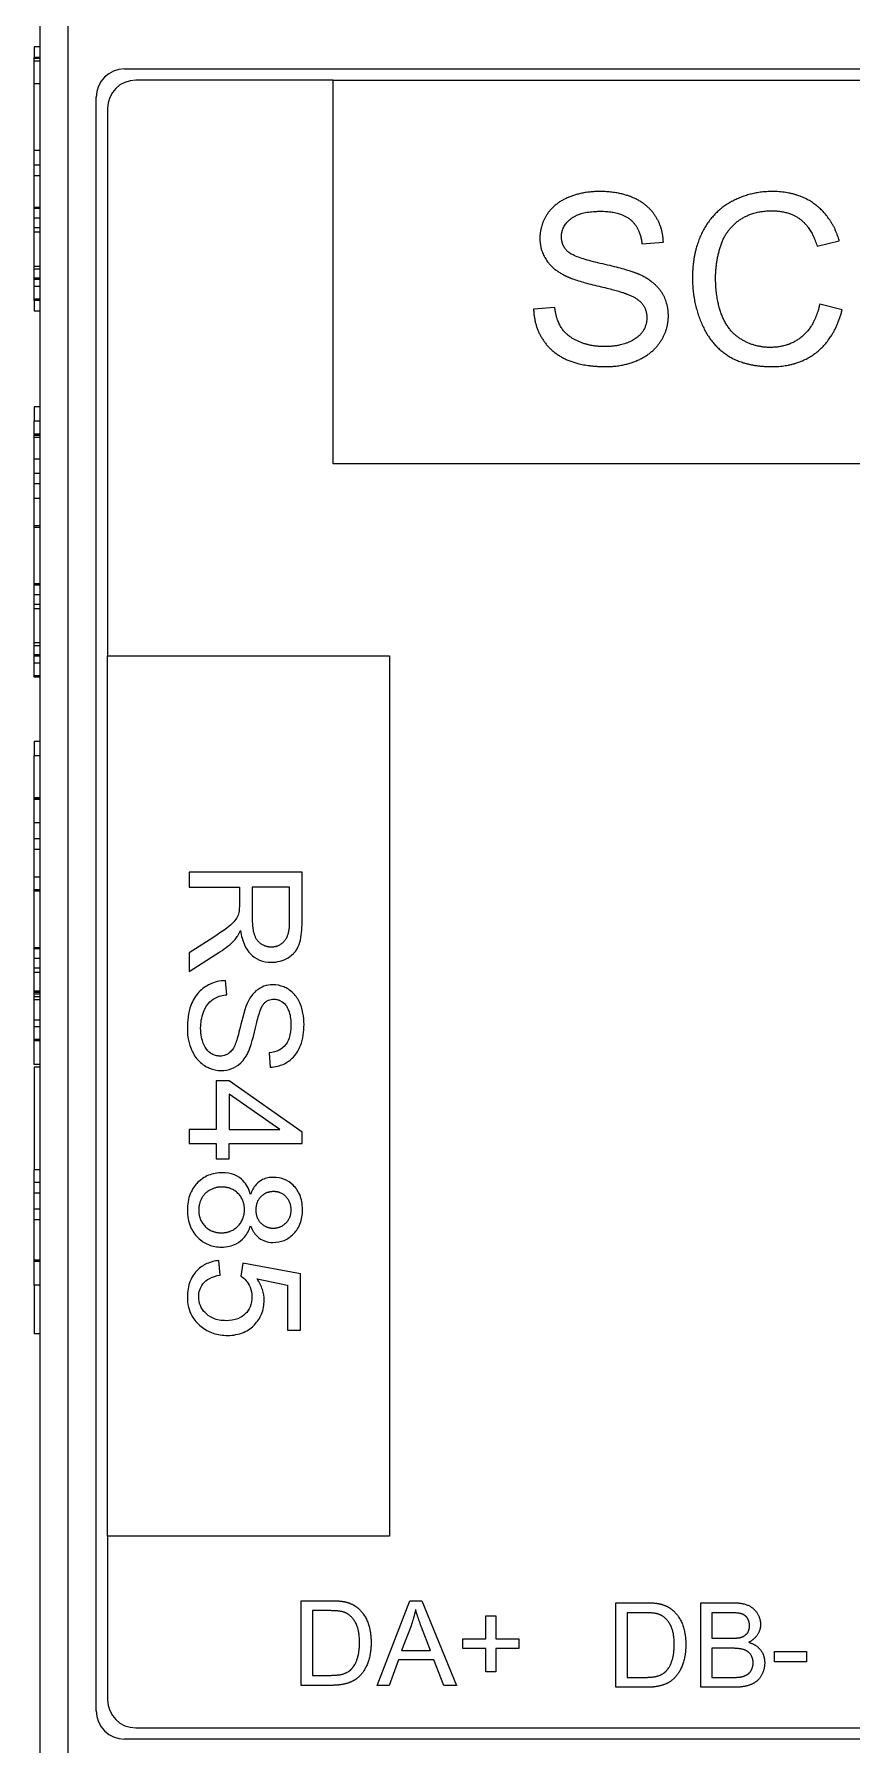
# Model space of a CAD drawing. Header units: millimetres. Extents: x -1721 to 4288, y -273 to 2028.
# Drawn here: x 113.91 to 125.51, y 1260.62 to 1284.87 of the extents above; entities that cross this region are included whole.
import ezdxf

# ---------------------------------------------------------------- set-up
doc = ezdxf.new("R2010")
doc.units = ezdxf.units.MM
doc.header["$LTSCALE"] = 5
doc.header["$MEASUREMENT"] = 0
doc.layers.add('圖框', color=7, linetype='CONTINUOUS')

msp = doc.modelspace()

# ---------------------------------------------------------------- linework, layer by layer
at = {"layer": '圖框'}
for p, q in [((113.993, 1297.263), (113.993, 1256.937)), ((114.393, 1256.937), (114.393, 1297.263)), ((113.913, 1284.688), (113.913, 1284.538)), ((113.993, 1284.688), (113.913, 1284.688)), ((113.993, 1284.538), (113.913, 1284.538)), ((113.913, 1284.488), (113.913, 1284.522)), ((113.993, 1284.522), (113.913, 1284.522)), ((113.913, 1284.164), (113.913, 1284.488)), ((113.993, 1284.488), (113.913, 1284.488)), ((115.193, 1284.377), (147.193, 1284.377)), ((113.913, 1283.221), (113.913, 1284.164)), ((113.993, 1284.164), (113.913, 1284.164)), ((118.153, 1284.217), (115.353, 1284.217)), ((118.153, 1278.777), (118.153, 1284.217)), ((118.153, 1284.217), (143.753, 1284.217)), ((114.793, 1261.097), (114.793, 1283.977)), ((114.953, 1283.817), (114.953, 1276.057)), ((113.993, 1283.221), (113.913, 1283.221)), ((113.993, 1283.011), (113.913, 1283.011)), ((113.913, 1282.413), (113.913, 1282.861)), ((113.993, 1282.861), (113.913, 1282.861)), ((113.993, 1282.413), (113.913, 1282.413)), ((113.913, 1282.26), (113.913, 1282.397)), ((113.993, 1282.397), (113.913, 1282.397)), ((113.993, 1282.26), (113.913, 1282.26)), ((113.913, 1282.06), (113.913, 1282.124)), ((113.993, 1282.124), (113.913, 1282.124)), ((113.993, 1282.06), (113.913, 1282.06)), ((122.532, 1281.897), (122.836, 1281.921)), ((125.018, 1281.864), (125.331, 1281.939)), ((113.993, 1281.577), (113.913, 1281.577)), ((113.993, 1281.535), (113.913, 1281.535)), ((113.913, 1281.391), (113.913, 1281.411)), ((113.993, 1281.411), (113.913, 1281.411)), ((113.993, 1281.391), (113.913, 1281.391)), ((113.913, 1281.112), (113.913, 1281.29)), ((113.993, 1281.29), (113.913, 1281.29)), ((113.993, 1281.112), (113.913, 1281.112)), ((113.913, 1281.091), (113.913, 1280.941)), ((113.993, 1281.091), (113.913, 1281.091)), ((113.993, 1280.941), (113.913, 1280.941)), ((121.296, 1280.993), (120.996, 1280.968)), ((125.371, 1280.959), (125.053, 1281.039)), ((113.913, 1279.585), (113.913, 1279.38)), ((113.993, 1279.585), (113.913, 1279.585)), ((113.993, 1279.38), (113.913, 1279.38)), ((113.913, 1279.199), (113.913, 1279.38)), ((113.993, 1279.199), (113.913, 1279.199)), ((113.913, 1279.177), (113.913, 1279.183)), ((113.993, 1279.183), (113.913, 1279.183)), ((113.913, 1279.149), (113.913, 1279.177)), ((113.993, 1279.177), (113.913, 1279.177)), ((113.913, 1278.845), (113.913, 1279.149)), ((113.993, 1279.149), (113.913, 1279.149)), ((113.993, 1278.845), (113.913, 1278.845)), ((143.753, 1278.777), (118.153, 1278.777)), ((113.993, 1278.641), (113.913, 1278.641)), ((113.913, 1278.285), (113.913, 1278.495)), ((113.993, 1278.495), (113.913, 1278.495)), ((113.993, 1278.285), (113.913, 1278.285)), ((113.993, 1277.897), (113.913, 1277.897)), ((113.913, 1277.074), (113.913, 1277.877)), ((113.993, 1277.877), (113.913, 1277.877)), ((113.993, 1277.074), (113.913, 1277.074)), ((113.913, 1276.921), (113.913, 1277.058)), ((113.993, 1277.058), (113.913, 1277.058)), ((113.993, 1276.921), (113.913, 1276.921)), ((113.913, 1276.721), (113.913, 1276.785)), ((113.993, 1276.785), (113.913, 1276.785)), ((113.993, 1276.721), (113.913, 1276.721)), ((113.993, 1276.238), (113.913, 1276.238)), ((113.993, 1276.196), (113.913, 1276.196)), ((113.913, 1276.051), (113.913, 1276.072)), ((113.993, 1276.072), (113.913, 1276.072)), ((113.993, 1276.051), (113.913, 1276.051)), ((113.913, 1275.772), (113.913, 1275.951)), ((113.993, 1275.951), (113.913, 1275.951)), ((114.953, 1276.057), (118.953, 1276.057)), ((114.953, 1263.577), (114.953, 1276.057)), ((118.953, 1276.057), (118.953, 1263.577)), ((113.993, 1275.772), (113.913, 1275.772)), ((113.993, 1275.752), (113.913, 1275.752)), ((113.913, 1274.842), (113.913, 1274.637)), ((113.993, 1274.842), (113.913, 1274.842)), ((113.993, 1274.637), (113.913, 1274.637)), ((113.913, 1274.042), (113.913, 1274.637)), ((113.993, 1274.042), (113.913, 1274.042)), ((113.913, 1274.02), (113.913, 1274.026)), ((113.993, 1274.026), (113.913, 1274.026)), ((113.913, 1273.689), (113.913, 1274.02)), ((113.993, 1274.02), (113.913, 1274.02)), ((113.993, 1273.689), (113.913, 1273.689)), ((113.993, 1273.463), (113.913, 1273.463)), ((113.913, 1272.919), (113.913, 1273.31)), ((113.993, 1273.31), (113.913, 1273.31)), ((113.913, 1272.74), (113.913, 1272.919)), ((113.993, 1272.919), (113.913, 1272.919)), ((116.112, 1272.99), (116.112, 1272.778)), ((117.712, 1272.99), (116.112, 1272.99)), ((117.712, 1272.281), (117.712, 1272.99)), ((113.993, 1272.74), (113.913, 1272.74)), ((113.913, 1271.918), (113.913, 1272.72)), ((113.993, 1272.72), (113.913, 1272.72)), ((116.112, 1272.778), (116.823, 1272.778)), ((116.823, 1272.778), (116.823, 1272.533)), ((117.535, 1272.778), (117.006, 1272.778)), ((117.006, 1272.778), (117.006, 1272.323)), ((117.535, 1272.272), (117.535, 1272.778)), ((116.445, 1272.059), (116.112, 1271.847)), ((113.993, 1271.918), (113.913, 1271.918)), ((113.993, 1271.917), (113.913, 1271.917)), ((113.913, 1271.764), (113.913, 1271.901)), ((113.993, 1271.901), (113.913, 1271.901)), ((113.993, 1271.764), (113.913, 1271.764)), ((116.112, 1271.582), (116.548, 1271.859)), ((116.112, 1271.847), (116.112, 1271.582)), ((113.913, 1271.564), (113.913, 1271.628)), ((113.993, 1271.628), (113.913, 1271.628)), ((113.993, 1271.564), (113.913, 1271.564)), ((113.913, 1271.283), (113.913, 1271.303)), ((113.993, 1271.303), (113.913, 1271.303)), ((113.993, 1271.283), (113.913, 1271.283)), ((113.993, 1271.26), (113.913, 1271.26)), ((116.644, 1271.251), (116.627, 1271.451)), ((113.993, 1271.219), (113.913, 1271.219)), ((113.993, 1271.178), (113.913, 1271.178)), ((113.993, 1270.888), (113.913, 1270.888)), ((113.913, 1270.616), (113.913, 1270.794)), ((113.993, 1270.794), (113.913, 1270.794)), ((113.993, 1270.616), (113.913, 1270.616)), ((113.913, 1270.26), (113.913, 1270.595)), ((113.993, 1270.595), (113.913, 1270.595)), ((113.993, 1270.26), (113.913, 1270.26)), ((117.246, 1270.427), (117.262, 1270.225)), ((113.913, 1270.225), (113.913, 1268.769)), ((113.993, 1270.225), (113.913, 1270.225)), ((116.495, 1270.032), (116.495, 1269.338)), ((116.676, 1270.032), (116.495, 1270.032)), ((117.712, 1269.303), (116.676, 1270.032)), ((117.398, 1269.338), (116.676, 1269.839)), ((116.676, 1269.839), (116.676, 1269.338)), ((116.112, 1269.338), (116.112, 1269.142)), ((116.495, 1269.338), (116.112, 1269.338)), ((116.676, 1269.338), (117.398, 1269.338)), ((117.712, 1269.142), (117.712, 1269.303)), ((116.112, 1269.142), (116.495, 1269.142)), ((116.495, 1269.142), (116.495, 1268.926)), ((116.676, 1269.142), (117.712, 1269.142)), ((116.676, 1268.926), (116.676, 1269.142)), ((116.495, 1268.926), (116.676, 1268.926)), ((113.913, 1268.589), (113.913, 1268.769)), ((113.993, 1268.769), (113.913, 1268.769)), ((113.913, 1268.437), (113.913, 1268.589)), ((113.993, 1268.589), (113.913, 1268.589)), ((113.993, 1268.437), (113.913, 1268.437)), ((113.993, 1268.212), (113.913, 1268.212)), ((113.913, 1267.489), (113.913, 1268.059)), ((113.993, 1268.059), (113.913, 1268.059)), ((113.993, 1267.489), (113.913, 1267.489)), ((113.913, 1267.134), (113.913, 1267.469)), ((113.993, 1267.469), (113.913, 1267.469)), ((116.549, 1267.276), (116.532, 1267.482)), ((116.87, 1267.447), (116.845, 1267.262)), ((117.691, 1267.292), (116.87, 1267.447)), ((113.913, 1267.134), (113.913, 1266.444)), ((113.993, 1267.134), (113.913, 1267.134)), ((117.074, 1267.221), (117.504, 1267.134)), ((117.504, 1267.134), (117.504, 1266.497)), ((117.691, 1266.497), (117.691, 1267.292)), ((113.993, 1266.444), (113.913, 1266.444)), ((117.504, 1266.497), (117.691, 1266.497)), ((114.953, 1263.577), (114.953, 1261.257)), ((118.953, 1263.577), (114.953, 1263.577)), ((117.698, 1261.46), (117.698, 1262.66)), ((117.698, 1262.66), (118.112, 1262.66)), ((118.11, 1262.519), (117.858, 1262.519)), ((117.858, 1262.519), (117.858, 1261.602)), ((118.779, 1261.46), (119.24, 1262.66)), ((119.24, 1262.66), (119.412, 1262.66)), ((119.412, 1262.66), (119.902, 1261.46)), ((122.162, 1261.432), (122.162, 1262.632)), ((122.162, 1262.632), (122.575, 1262.632)), ((123.366, 1261.432), (123.366, 1262.632)), ((123.366, 1262.632), (123.816, 1262.632)), ((119.257, 1262.305), (119.124, 1261.953)), ((119.532, 1261.953), (119.406, 1262.285)), ((120.319, 1262.121), (120.319, 1262.447)), ((120.319, 1262.447), (120.458, 1262.447)), ((120.458, 1262.447), (120.458, 1262.121)), ((122.573, 1262.49), (122.321, 1262.49)), ((122.321, 1262.49), (122.321, 1261.573)), ((123.765, 1262.49), (123.525, 1262.49)), ((123.525, 1262.49), (123.525, 1262.128)), ((119.992, 1261.984), (119.992, 1262.121)), ((119.992, 1262.121), (120.319, 1262.121)), ((120.458, 1262.121), (120.784, 1262.121)), ((120.784, 1262.121), (120.784, 1261.984)), ((123.525, 1262.128), (123.784, 1262.128)), ((119.079, 1261.824), (118.947, 1261.46)), ((119.582, 1261.824), (119.079, 1261.824)), ((119.124, 1261.953), (119.532, 1261.953)), ((119.721, 1261.46), (119.582, 1261.824)), ((120.319, 1261.984), (119.992, 1261.984)), ((120.319, 1261.654), (120.319, 1261.984)), ((120.784, 1261.984), (120.458, 1261.984)), ((120.458, 1261.984), (120.458, 1261.654)), ((123.803, 1261.986), (123.525, 1261.986)), ((123.525, 1261.986), (123.525, 1261.573)), ((124.414, 1261.792), (124.414, 1261.94)), ((124.414, 1261.94), (124.868, 1261.94)), ((124.868, 1261.792), (124.414, 1261.792)), ((124.868, 1261.94), (124.868, 1261.792)), ((117.858, 1261.602), (118.114, 1261.602)), ((120.458, 1261.654), (120.319, 1261.654)), ((122.321, 1261.573), (122.577, 1261.573)), ((123.525, 1261.573), (123.825, 1261.573)), ((118.132, 1261.46), (117.698, 1261.46)), ((118.947, 1261.46), (118.779, 1261.46)), ((119.902, 1261.46), (119.721, 1261.46)), ((122.595, 1261.432), (122.162, 1261.432)), ((123.824, 1261.432), (123.366, 1261.432)), ((115.353, 1260.857), (167.033, 1260.857)), ((167.193, 1260.697), (115.193, 1260.697))]:
    msp.add_line(p, q, dxfattribs=at)
for centre, start, end in [((115.193, 1283.977), 90, 180), ((115.353, 1283.817), 90, 180), ((115.193, 1261.097), 180, 270), ((115.353, 1261.257), 180, 270)]:
    msp.add_arc(centre, 0.4, start, end, dxfattribs=at)
for points, knots in [([(113.913, 1284.522), (113.913, 1284.527), (113.913, 1284.531), (113.913, 1284.536), (113.913, 1284.537), (113.913, 1284.538)], [-0.01475641, -0.01475641, -0.01475641, -0.01475641, -0.0069555, -0.0069555, 0, 0, 0, 0]), ([(113.913, 1283.011), (113.913, 1283.035), (113.913, 1283.068), (113.913, 1283.133), (113.913, 1283.18), (113.913, 1283.221)], [-0.02575552, -0.02575552, -0.02575552, -0.02575552, -0.01610937, -0.01610937, 0, 0, 0, 0]), ([(113.913, 1282.861), (113.913, 1282.861), (113.913, 1282.862), (113.913, 1282.866), (113.913, 1282.869), (113.913, 1282.883), (113.913, 1282.897), (113.913, 1282.937), (113.913, 1282.973), (113.913, 1283.011)], [-0.03001596, -0.03001596, -0.03001596, -0.03001596, -0.02645705, -0.02645705, -0.02306979, -0.02306979, -0.015561, -0.015561, 0, 0, 0, 0]), ([(113.913, 1282.397), (113.913, 1282.402), (113.913, 1282.406), (113.913, 1282.412), (113.913, 1282.412), (113.913, 1282.413)], [-0.01475641, -0.01475641, -0.01475641, -0.01475641, -0.0069555, -0.0069555, 0, 0, 0, 0]), ([(113.913, 1282.124), (113.913, 1282.144), (113.913, 1282.165), (113.913, 1282.198), (113.913, 1282.213), (113.913, 1282.232), (113.913, 1282.24), (113.913, 1282.252), (113.913, 1282.257), (113.913, 1282.26)], [-0.02879067, -0.02879067, -0.02879067, -0.02879067, -0.01974369, -0.01974369, -0.01356803, -0.01356803, -0.00979992, -0.00979992, -0.00657352, -0.00657352, -0.00657352, -0.00657352]), ([(113.913, 1281.577), (113.913, 1281.63), (113.913, 1281.684), (113.913, 1281.781), (113.913, 1281.826), (113.913, 1281.921), (113.913, 1281.956), (113.913, 1282.004), (113.913, 1282.024), (113.913, 1282.053), (113.913, 1282.057), (113.913, 1282.06)], [-0.06138969, -0.06138969, -0.06138969, -0.06138969, -0.05025808, -0.05025808, -0.04073638, -0.04073638, -0.02822185, -0.02822185, -0.01465135, -0.01465135, 0, 0, 0, 0]), ([(113.913, 1281.535), (113.913, 1281.543), (113.913, 1281.552), (113.913, 1281.565), (113.913, 1281.571), (113.913, 1281.577)], [-0.005067663, -0.005067663, -0.005067663, -0.005067663, -0.002048014, -0.002048014, 0, 0, 0, 0]), ([(113.913, 1281.091), (113.913, 1281.092), (113.913, 1281.095), (113.913, 1281.106), (113.913, 1281.108), (113.913, 1281.112)], [-0.05278395, -0.05278395, -0.05278395, -0.05278395, -0.04373737, -0.04373737, -0.04119429, -0.04119429, -0.04119429, -0.04119429]), ([(113.913, 1279.183), (113.913, 1279.188), (113.913, 1279.192), (113.913, 1279.197), (113.913, 1279.198), (113.913, 1279.199)], [-0.01475641, -0.01475641, -0.01475641, -0.01475641, -0.0069555, -0.0069555, 0, 0, 0, 0]), ([(113.913, 1278.641), (113.913, 1278.669), (113.913, 1278.699), (113.913, 1278.751), (113.913, 1278.768), (113.913, 1278.801), (113.913, 1278.815), (113.913, 1278.84), (113.913, 1278.843), (113.913, 1278.845)], [-0.04011513, -0.04011513, -0.04011513, -0.04011513, -0.03407848, -0.03407848, -0.02812131, -0.02812131, -0.01881097, -0.01881097, 0, 0, 0, 0]), ([(113.913, 1278.495), (113.913, 1278.523), (113.913, 1278.555), (113.913, 1278.601), (113.913, 1278.623), (113.913, 1278.641)], [-0.0173246, -0.0173246, -0.0173246, -0.0173246, -0.00648976, -0.00648976, 0, 0, 0, 0]), ([(113.913, 1277.897), (113.913, 1277.933), (113.913, 1277.97), (113.913, 1278.1), (113.913, 1278.193), (113.913, 1278.285)], [-0.04923655, -0.04923655, -0.04923655, -0.04923655, -0.03458871, -0.03458871, 0, 0, 0, 0]), ([(113.913, 1277.877), (113.913, 1277.878), (113.913, 1277.879), (113.913, 1277.887), (113.913, 1277.892), (113.913, 1277.897)], [-0.09569168, -0.09569168, -0.09569168, -0.09569168, -0.06490551, -0.06490551, -0.04542619, -0.04542619, -0.04542619, -0.04542619]), ([(113.913, 1277.058), (113.913, 1277.063), (113.913, 1277.067), (113.913, 1277.072), (113.913, 1277.073), (113.913, 1277.074)], [-0.01475641, -0.01475641, -0.01475641, -0.01475641, -0.0069555, -0.0069555, 0, 0, 0, 0]), ([(113.913, 1276.785), (113.913, 1276.805), (113.913, 1276.826), (113.913, 1276.859), (113.913, 1276.873), (113.913, 1276.893), (113.913, 1276.9), (113.913, 1276.913), (113.913, 1276.917), (113.913, 1276.921)], [-0.02879067, -0.02879067, -0.02879067, -0.02879067, -0.01974369, -0.01974369, -0.01356803, -0.01356803, -0.00979992, -0.00979992, -0.00657352, -0.00657352, -0.00657352, -0.00657352]), ([(113.913, 1276.238), (113.913, 1276.291), (113.913, 1276.345), (113.913, 1276.442), (113.913, 1276.486), (113.913, 1276.582), (113.913, 1276.617), (113.913, 1276.665), (113.913, 1276.685), (113.913, 1276.714), (113.913, 1276.718), (113.913, 1276.721)], [-0.06138969, -0.06138969, -0.06138969, -0.06138969, -0.05025808, -0.05025808, -0.04073638, -0.04073638, -0.02822185, -0.02822185, -0.01465135, -0.01465135, 0, 0, 0, 0]), ([(113.913, 1276.196), (113.913, 1276.204), (113.913, 1276.212), (113.913, 1276.226), (113.913, 1276.232), (113.913, 1276.238)], [-0.005067663, -0.005067663, -0.005067663, -0.005067663, -0.002048014, -0.002048014, 0, 0, 0, 0]), ([(113.913, 1275.752), (113.913, 1275.753), (113.913, 1275.755), (113.913, 1275.766), (113.913, 1275.769), (113.913, 1275.772)], [-0.05278395, -0.05278395, -0.05278395, -0.05278395, -0.04373737, -0.04373737, -0.04119429, -0.04119429, -0.04119429, -0.04119429]), ([(113.913, 1274.026), (113.913, 1274.031), (113.913, 1274.035), (113.913, 1274.04), (113.913, 1274.041), (113.913, 1274.042)], [-0.01475641, -0.01475641, -0.01475641, -0.01475641, -0.0069555, -0.0069555, 0, 0, 0, 0]), ([(113.913, 1273.463), (113.913, 1273.495), (113.913, 1273.526), (113.913, 1273.587), (113.913, 1273.605), (113.913, 1273.645), (113.913, 1273.661), (113.913, 1273.683), (113.913, 1273.686), (113.913, 1273.689)], [-0.02885616, -0.02885616, -0.02885616, -0.02885616, -0.02509201, -0.02509201, -0.02107395, -0.02107395, -0.01295694, -0.01295694, 0, 0, 0, 0]), ([(113.913, 1273.31), (113.913, 1273.34), (113.913, 1273.373), (113.913, 1273.421), (113.913, 1273.445), (113.913, 1273.463)], [-0.01829391, -0.01829391, -0.01829391, -0.01829391, -0.00692608, -0.00692608, 0, 0, 0, 0]), ([(113.913, 1272.72), (113.913, 1272.722), (113.913, 1272.724), (113.913, 1272.735), (113.913, 1272.738), (113.913, 1272.74)], [-0.0373838, -0.0373838, -0.0373838, -0.0373838, -0.02693894, -0.02693894, -0.0245524, -0.0245524, -0.0245524, -0.0245524]), ([(116.823, 1272.533), (116.823, 1272.51), (116.823, 1272.485), (116.82, 1272.448), (116.819, 1272.43), (116.816, 1272.415)], [-0.01427794, -0.01427794, -0.01427794, -0.01427794, -0.00565959, -0.00565959, 0, 0, 0, 0]), ([(116.816, 1272.415), (116.81, 1272.389), (116.8, 1272.365), (116.77, 1272.312), (116.752, 1272.29), (116.695, 1272.233), (116.628, 1272.177), (116.445, 1272.059)], [-0.1699929, -0.1699929, -0.1699929, -0.1699929, -0.1320455, -0.1320455, -0.0816712, -0.0816712, 0, 0, 0, 0]), ([(117.276, 1271.711), (117.318, 1271.711), (117.359, 1271.716), (117.44, 1271.738), (117.478, 1271.754), (117.543, 1271.794), (117.583, 1271.822), (117.653, 1271.911), (117.671, 1271.957), (117.705, 1272.077), (117.712, 1272.181), (117.712, 1272.281)], [-0.110073, -0.110073, -0.110073, -0.110073, -0.0903426, -0.0903426, -0.070916, -0.070916, -0.0544789, -0.0544789, -0.0374274, -0.0374274, 0, 0, 0, 0]), ([(116.548, 1271.859), (116.588, 1271.885), (116.628, 1271.913), (116.699, 1271.972), (116.731, 1272.002), (116.761, 1272.034)], [-0.0345865, -0.0345865, -0.0345865, -0.0345865, -0.01646863, -0.01646863, 0, 0, 0, 0]), ([(116.761, 1272.034), (116.776, 1272.051), (116.789, 1272.07), (116.815, 1272.111), (116.828, 1272.137), (116.84, 1272.161)], [-0.01846797, -0.01846797, -0.01846797, -0.01846797, -0.01028737, -0.01028737, 0, 0, 0, 0]), ([(116.84, 1272.161), (116.85, 1272.088), (116.869, 1272.013), (116.922, 1271.901), (116.949, 1271.86), (117.007, 1271.803), (117.048, 1271.768), (117.162, 1271.721), (117.218, 1271.711), (117.276, 1271.711)], [-0.1428551, -0.1428551, -0.1428551, -0.1428551, -0.085047, -0.085047, -0.0465023, -0.0465023, -0.0214653, -0.0214653, 0, 0, 0, 0]), ([(113.913, 1271.901), (113.913, 1271.906), (113.913, 1271.91), (113.913, 1271.916), (113.913, 1271.916), (113.913, 1271.917)], [-0.01475641, -0.01475641, -0.01475641, -0.01475641, -0.0069555, -0.0069555, 0, 0, 0, 0]), ([(113.913, 1271.628), (113.913, 1271.648), (113.913, 1271.669), (113.913, 1271.702), (113.913, 1271.717), (113.913, 1271.736), (113.913, 1271.744), (113.913, 1271.756), (113.913, 1271.761), (113.913, 1271.764)], [-0.02879067, -0.02879067, -0.02879067, -0.02879067, -0.01974369, -0.01974369, -0.01356803, -0.01356803, -0.00979992, -0.00979992, -0.00657352, -0.00657352, -0.00657352, -0.00657352]), ([(113.913, 1271.303), (113.913, 1271.343), (113.913, 1271.384), (113.913, 1271.447), (113.913, 1271.468), (113.913, 1271.514), (113.913, 1271.53), (113.913, 1271.557), (113.913, 1271.561), (113.913, 1271.564)], [-0.04219935, -0.04219935, -0.04219935, -0.04219935, -0.03344935, -0.03344935, -0.02705613, -0.02705613, -0.01757714, -0.01757714, 0, 0, 0, 0]), ([(113.913, 1271.219), (113.913, 1271.224), (113.913, 1271.23), (113.913, 1271.244), (113.913, 1271.252), (113.913, 1271.26)], [-0.008072971, -0.008072971, -0.008072971, -0.008072971, -0.003843937, -0.003843937, 0, 0, 0, 0]), ([(116.627, 1271.451), (116.587, 1271.45), (116.548, 1271.445), (116.472, 1271.428), (116.436, 1271.415), (116.355, 1271.376), (116.298, 1271.341), (116.196, 1271.23), (116.16, 1271.168), (116.098, 1270.996), (116.085, 1270.879), (116.085, 1270.769)], [-0.1423674, -0.1423674, -0.1423674, -0.1423674, -0.1195844, -0.1195844, -0.0976049, -0.0976049, -0.0685264, -0.0685264, -0.0413816, -0.0413816, 0, 0, 0, 0]), ([(116.274, 1270.778), (116.274, 1270.855), (116.286, 1270.931), (116.324, 1271.03), (116.346, 1271.082), (116.412, 1271.161), (116.442, 1271.185), (116.53, 1271.231), (116.587, 1271.245), (116.644, 1271.251)], [-0.1207244, -0.1207244, -0.1207244, -0.1207244, -0.0599727, -0.0599727, -0.0371299, -0.0371299, -0.0214066, -0.0214066, 0, 0, 0, 0]), ([(117.299, 1271.392), (117.255, 1271.392), (117.212, 1271.385), (117.137, 1271.358), (117.098, 1271.338), (117.013, 1271.266), (116.979, 1271.217), (116.951, 1271.165)], [-0.065441, -0.065441, -0.065441, -0.065441, -0.04152799, -0.04152799, -0.02220708, -0.02220708, 0, 0, 0, 0]), ([(117.74, 1270.827), (117.74, 1270.882), (117.736, 1270.937), (117.712, 1271.057), (117.693, 1271.106), (117.656, 1271.187), (117.627, 1271.232), (117.542, 1271.318), (117.492, 1271.345), (117.405, 1271.382), (117.353, 1271.392), (117.299, 1271.392)], [-0.06218248, -0.06218248, -0.06218248, -0.06218248, -0.05573517, -0.05573517, -0.0478216, -0.0478216, -0.03541083, -0.03541083, -0.02026342, -0.02026342, 0, 0, 0, 0]), ([(113.913, 1271.178), (113.913, 1271.185), (113.913, 1271.196), (113.913, 1271.209), (113.913, 1271.215), (113.913, 1271.219)], [-0.009376737, -0.009376737, -0.009376737, -0.009376737, -0.00339234, -0.00339234, 0, 0, 0, 0]), ([(113.913, 1270.888), (113.913, 1270.914), (113.913, 1270.94), (113.913, 1270.995), (113.913, 1271.016), (113.913, 1271.052), (113.913, 1271.072), (113.913, 1271.103), (113.913, 1271.126), (113.913, 1271.178)], [-0.2011873, -0.2011873, -0.2011873, -0.2011873, -0.1675402, -0.1675402, -0.1283039, -0.1283039, -0.0614589, -0.0614589, 0, 0, 0, 0]), ([(116.951, 1271.165), (116.902, 1271.073), (116.863, 1270.902), (116.811, 1270.693), (116.788, 1270.609), (116.772, 1270.569)], [-0.036386, -0.036386, -0.036386, -0.036386, -0.01650645, -0.01650645, 0, 0, 0, 0]), ([(116.955, 1270.449), (117.002, 1270.553), (117.045, 1270.761), (117.095, 1270.955), (117.117, 1271.03), (117.151, 1271.098), (117.16, 1271.114), (117.171, 1271.126)], [-0.06008308, -0.06008308, -0.06008308, -0.06008308, -0.02494585, -0.02494585, -0.00595776, -0.00595776, 0, 0, 0, 0]), ([(117.171, 1271.126), (117.18, 1271.136), (117.19, 1271.146), (117.213, 1271.162), (117.225, 1271.168), (117.261, 1271.184), (117.287, 1271.188), (117.313, 1271.188)], [-0.0202065, -0.0202065, -0.0202065, -0.0202065, -0.01494499, -0.01494499, -0.00986777, -0.00986777, 0, 0, 0, 0]), ([(117.313, 1271.188), (117.329, 1271.188), (117.345, 1271.186), (117.375, 1271.179), (117.39, 1271.174), (117.432, 1271.152), (117.456, 1271.131), (117.492, 1271.09), (117.513, 1271.061), (117.548, 1270.949), (117.554, 1270.881), (117.554, 1270.819)], [-0.1004927, -0.1004927, -0.1004927, -0.1004927, -0.0863041, -0.0863041, -0.072351, -0.072351, -0.0437084, -0.0437084, -0.023361, -0.023361, 0, 0, 0, 0]), ([(116.085, 1270.769), (116.085, 1270.714), (116.09, 1270.66), (116.111, 1270.556), (116.127, 1270.508), (116.169, 1270.415), (116.201, 1270.359), (116.304, 1270.256), (116.359, 1270.227), (116.452, 1270.188), (116.507, 1270.177), (116.565, 1270.177)], [-0.08392399, -0.08392399, -0.08392399, -0.08392399, -0.06784683, -0.06784683, -0.05271779, -0.05271779, -0.03763723, -0.03763723, -0.02151979, -0.02151979, 0, 0, 0, 0]), ([(116.546, 1270.381), (116.529, 1270.381), (116.513, 1270.383), (116.48, 1270.39), (116.464, 1270.395), (116.427, 1270.413), (116.4, 1270.429), (116.346, 1270.487), (116.326, 1270.524), (116.293, 1270.61), (116.274, 1270.679), (116.274, 1270.778)], [-0.1348103, -0.1348103, -0.1348103, -0.1348103, -0.1149017, -0.1149017, -0.0951254, -0.0951254, -0.0671717, -0.0671717, -0.0371384, -0.0371384, 0, 0, 0, 0]), ([(117.554, 1270.819), (117.554, 1270.758), (117.547, 1270.694), (117.512, 1270.585), (117.49, 1270.554), (117.451, 1270.507), (117.422, 1270.484), (117.345, 1270.444), (117.296, 1270.432), (117.246, 1270.427)], [-0.05189234, -0.05189234, -0.05189234, -0.05189234, -0.04160037, -0.04160037, -0.03257209, -0.03257209, -0.01860069, -0.01860069, 0, 0, 0, 0]), ([(117.262, 1270.225), (117.296, 1270.226), (117.329, 1270.23), (117.393, 1270.245), (117.424, 1270.255), (117.502, 1270.292), (117.549, 1270.324), (117.639, 1270.419), (117.67, 1270.479), (117.726, 1270.624), (117.74, 1270.726), (117.74, 1270.827)], [-0.09384722, -0.09384722, -0.09384722, -0.09384722, -0.0839855, -0.0839855, -0.07443526, -0.07443526, -0.05838334, -0.05838334, -0.03798117, -0.03798117, 0, 0, 0, 0]), ([(113.913, 1270.595), (113.913, 1270.596), (113.913, 1270.597), (113.913, 1270.605), (113.913, 1270.61), (113.913, 1270.616)], [-0.1517437, -0.1517437, -0.1517437, -0.1517437, -0.11471051, -0.11471051, -0.08787949, -0.08787949, -0.08787949, -0.08787949]), ([(116.772, 1270.569), (116.763, 1270.543), (116.751, 1270.518), (116.726, 1270.476), (116.713, 1270.457), (116.675, 1270.418), (116.652, 1270.405), (116.604, 1270.386), (116.576, 1270.381), (116.546, 1270.381)], [-0.03209159, -0.03209159, -0.03209159, -0.03209159, -0.0251106, -0.0251106, -0.01928468, -0.01928468, -0.0110005, -0.0110005, 0, 0, 0, 0]), ([(116.565, 1270.177), (116.616, 1270.177), (116.666, 1270.185), (116.748, 1270.216), (116.794, 1270.239), (116.89, 1270.33), (116.927, 1270.388), (116.955, 1270.449)], [-0.08444594, -0.08444594, -0.08444594, -0.08444594, -0.04958789, -0.04958789, -0.02508063, -0.02508063, 0, 0, 0, 0]), ([(116.576, 1268.727), (116.509, 1268.727), (116.445, 1268.716), (116.326, 1268.667), (116.275, 1268.632), (116.199, 1268.555), (116.157, 1268.504), (116.097, 1268.357), (116.085, 1268.279), (116.085, 1268.2)], [-0.1446951, -0.1446951, -0.1446951, -0.1446951, -0.1009666, -0.1009666, -0.0597373, -0.0597373, -0.0294006, -0.0294006, 0, 0, 0, 0]), ([(116.981, 1268.421), (116.971, 1268.459), (116.957, 1268.495), (116.921, 1268.561), (116.9, 1268.59), (116.846, 1268.644), (116.807, 1268.674), (116.697, 1268.718), (116.637, 1268.727), (116.576, 1268.727)], [-0.08478191, -0.08478191, -0.08478191, -0.08478191, -0.06380567, -0.06380567, -0.04433706, -0.04433706, -0.0228373, -0.0228373, 0, 0, 0, 0]), ([(117.306, 1268.662), (117.279, 1268.662), (117.252, 1268.66), (117.2, 1268.649), (117.176, 1268.641), (117.125, 1268.616), (117.092, 1268.595), (117.024, 1268.519), (116.999, 1268.471), (116.981, 1268.421)], [-0.06972324, -0.06972324, -0.06972324, -0.06972324, -0.05356298, -0.05356298, -0.0383685, -0.0383685, -0.01984789, -0.01984789, 0, 0, 0, 0]), ([(117.718, 1268.204), (117.718, 1268.242), (117.715, 1268.28), (117.702, 1268.351), (117.692, 1268.385), (117.661, 1268.457), (117.633, 1268.505), (117.549, 1268.586), (117.509, 1268.614), (117.413, 1268.653), (117.36, 1268.662), (117.306, 1268.662)], [-0.1056203, -0.1056203, -0.1056203, -0.1056203, -0.0839814, -0.0839814, -0.0641261, -0.0641261, -0.0388947, -0.0388947, -0.020278, -0.020278, 0, 0, 0, 0]), ([(113.913, 1268.212), (113.913, 1268.244), (113.913, 1268.275), (113.913, 1268.336), (113.913, 1268.354), (113.913, 1268.394), (113.913, 1268.41), (113.913, 1268.431), (113.913, 1268.435), (113.913, 1268.437)], [-0.02885616, -0.02885616, -0.02885616, -0.02885616, -0.02509201, -0.02509201, -0.02107395, -0.02107395, -0.01295694, -0.01295694, 0, 0, 0, 0]), ([(113.913, 1268.059), (113.913, 1268.089), (113.913, 1268.122), (113.913, 1268.17), (113.913, 1268.194), (113.913, 1268.212)], [-0.01829391, -0.01829391, -0.01829391, -0.01829391, -0.00692608, -0.00692608, 0, 0, 0, 0]), ([(116.085, 1268.2), (116.085, 1268.158), (116.089, 1268.115), (116.104, 1268.035), (116.115, 1267.997), (116.156, 1267.901), (116.192, 1267.85), (116.281, 1267.764), (116.329, 1267.731), (116.443, 1267.684), (116.505, 1267.673), (116.57, 1267.673)], [-0.1012469, -0.1012469, -0.1012469, -0.1012469, -0.0852471, -0.0852471, -0.0704867, -0.0704867, -0.0461454, -0.0461454, -0.0241114, -0.0241114, 0, 0, 0, 0]), ([(117.301, 1267.739), (117.355, 1267.739), (117.408, 1267.748), (117.508, 1267.79), (117.551, 1267.821), (117.618, 1267.888), (117.655, 1267.932), (117.708, 1268.064), (117.718, 1268.134), (117.718, 1268.204)], [-0.1265609, -0.1265609, -0.1265609, -0.1265609, -0.0899528, -0.0899528, -0.0533505, -0.0533505, -0.0262792, -0.0262792, 0, 0, 0, 0]), ([(116.57, 1267.673), (116.607, 1267.673), (116.645, 1267.677), (116.716, 1267.693), (116.748, 1267.705), (116.818, 1267.742), (116.859, 1267.772), (116.935, 1267.862), (116.962, 1267.917), (116.981, 1267.976)], [-0.07938179, -0.07938179, -0.07938179, -0.07938179, -0.06121279, -0.06121279, -0.04414604, -0.04414604, -0.02299251, -0.02299251, 0, 0, 0, 0]), ([(116.981, 1267.976), (116.991, 1267.948), (117.004, 1267.92), (117.034, 1267.872), (117.05, 1267.85), (117.106, 1267.794), (117.143, 1267.775), (117.211, 1267.747), (117.256, 1267.739), (117.301, 1267.739)], [-0.03867587, -0.03867587, -0.03867587, -0.03867587, -0.03277683, -0.03277683, -0.02745294, -0.02745294, -0.017121, -0.017121, 0, 0, 0, 0]), ([(113.913, 1267.469), (113.913, 1267.47), (113.913, 1267.471), (113.913, 1267.48), (113.913, 1267.484), (113.913, 1267.489)], [-0.11241521, -0.11241521, -0.11241521, -0.11241521, -0.09520949, -0.09520949, -0.08507152, -0.08507152, -0.08507152, -0.08507152]), ([(116.532, 1267.482), (116.473, 1267.476), (116.416, 1267.463), (116.312, 1267.416), (116.267, 1267.385), (116.197, 1267.315), (116.156, 1267.266), (116.097, 1267.12), (116.085, 1267.044), (116.085, 1266.967)], [-0.1388867, -0.1388867, -0.1388867, -0.1388867, -0.0978389, -0.0978389, -0.0589204, -0.0589204, -0.0287339, -0.0287339, 0, 0, 0, 0]), ([(116.246, 1266.969), (116.246, 1267.002), (116.251, 1267.035), (116.271, 1267.097), (116.286, 1267.125), (116.334, 1267.187), (116.365, 1267.21), (116.44, 1267.252), (116.495, 1267.268), (116.549, 1267.276)], [-0.04940578, -0.04940578, -0.04940578, -0.04940578, -0.04073303, -0.04073303, -0.03236477, -0.03236477, -0.02049862, -0.02049862, 0, 0, 0, 0]), ([(116.845, 1267.262), (116.874, 1267.244), (116.899, 1267.222), (116.937, 1267.177), (116.959, 1267.147), (116.993, 1267.063), (117.001, 1267.018), (117.001, 1266.971)], [-0.05553641, -0.05553641, -0.05553641, -0.05553641, -0.03374381, -0.03374381, -0.01755842, -0.01755842, 0, 0, 0, 0]), ([(117.174, 1266.919), (117.174, 1266.972), (117.166, 1267.023), (117.132, 1267.126), (117.106, 1267.175), (117.074, 1267.221)], [-0.04070739, -0.04070739, -0.04070739, -0.04070739, -0.02084609, -0.02084609, 0, 0, 0, 0]), ([(116.085, 1266.967), (116.085, 1266.919), (116.09, 1266.871), (116.112, 1266.78), (116.128, 1266.738), (116.182, 1266.639), (116.226, 1266.59), (116.279, 1266.548)], [-0.06034523, -0.06034523, -0.06034523, -0.06034523, -0.04220532, -0.04220532, -0.02530097, -0.02530097, 0, 0, 0, 0]), ([(116.638, 1266.63), (116.604, 1266.63), (116.571, 1266.632), (116.508, 1266.644), (116.479, 1266.652), (116.396, 1266.688), (116.359, 1266.72), (116.308, 1266.773), (116.286, 1266.806), (116.254, 1266.883), (116.246, 1266.925), (116.246, 1266.969)], [-0.05761031, -0.05761031, -0.05761031, -0.05761031, -0.05053719, -0.05053719, -0.04407483, -0.04407483, -0.03127154, -0.03127154, -0.01625751, -0.01625751, 0, 0, 0, 0]), ([(117.001, 1266.971), (117.001, 1266.921), (116.993, 1266.871), (116.958, 1266.787), (116.935, 1266.754), (116.885, 1266.705), (116.851, 1266.678), (116.75, 1266.637), (116.693, 1266.63), (116.638, 1266.63)], [-0.1029437, -0.1029437, -0.1029437, -0.1029437, -0.0689696, -0.0689696, -0.0410716, -0.0410716, -0.0208602, -0.0208602, 0, 0, 0, 0]), ([(116.656, 1266.421), (116.696, 1266.421), (116.735, 1266.424), (116.811, 1266.439), (116.846, 1266.449), (116.951, 1266.494), (117.001, 1266.536), (117.08, 1266.617), (117.114, 1266.667), (117.163, 1266.786), (117.174, 1266.851), (117.174, 1266.919)], [-0.08728226, -0.08728226, -0.08728226, -0.08728226, -0.07715558, -0.07715558, -0.0676886, -0.0676886, -0.04819048, -0.04819048, -0.02520955, -0.02520955, 0, 0, 0, 0]), ([(116.279, 1266.548), (116.332, 1266.506), (116.389, 1266.474), (116.518, 1266.431), (116.587, 1266.421), (116.656, 1266.421)], [-0.05110462, -0.05110462, -0.05110462, -0.05110462, -0.02599581, -0.02599581, 0, 0, 0, 0])]:
    msp.add_open_spline(points, degree=3, knots=knots, dxfattribs=at)
for points, degree in [([(121.932, 1282.638), (121.689, 1282.638), (121.292, 1282.473), (121.085, 1282.159), (121.085, 1281.976)], 2), ([(122.836, 1281.921), (122.829, 1282.131), (122.607, 1282.466), (122.199, 1282.638), (121.932, 1282.638)], 2), ([(124.383, 1282.638), (124.065, 1282.638), (123.536, 1282.349), (123.249, 1281.789), (123.249, 1281.414)], 2), ([(125.331, 1281.939), (125.234, 1282.27), (124.744, 1282.638), (124.383, 1282.638)], 2), ([(121.391, 1281.998), (121.391, 1282.146), (121.656, 1282.358), (121.945, 1282.358)], 2), ([(121.945, 1282.358), (122.223, 1282.358), (122.508, 1282.126), (122.532, 1281.897)], 2), ([(123.577, 1281.416), (123.577, 1281.654), (123.727, 1282.1), (124.1, 1282.365), (124.376, 1282.365)], 2), ([(124.376, 1282.365), (124.618, 1282.365), (124.934, 1282.126), (125.018, 1281.864)], 2), ([(121.085, 1281.976), (121.085, 1281.811), (121.254, 1281.544), (121.425, 1281.454)], 2), ([(121.484, 1281.784), (121.391, 1281.868), (121.391, 1281.998)], 2), ([(122.499, 1281.46), (122.355, 1281.526), (121.577, 1281.701), (121.484, 1281.784)], 2), ([(113.913, 1281.411), (113.913, 1281.451), (113.913, 1281.494), (113.913, 1281.535)], 3), ([(121.425, 1281.454), (121.559, 1281.383), (122.223, 1281.224), (122.32, 1281.185)], 2), ([(122.907, 1280.874), (122.907, 1281.067), (122.708, 1281.363), (122.499, 1281.46)], 2), ([(123.249, 1281.414), (123.249, 1281.07), (123.504, 1280.472), (123.99, 1280.156), (124.378, 1280.156)], 2), ([(124.35, 1280.428), (124.131, 1280.428), (123.756, 1280.653), (123.577, 1281.11), (123.577, 1281.416)], 2), ([(113.913, 1281.29), (113.913, 1281.322), (113.913, 1281.356), (113.913, 1281.391)], 3), ([(122.32, 1281.185), (122.472, 1281.129), (122.602, 1280.96), (122.602, 1280.847)], 2), ([(120.996, 1280.968), (121.003, 1280.726), (121.254, 1280.346), (121.693, 1280.156), (122.02, 1280.156)], 2), ([(122.005, 1280.439), (121.8, 1280.439), (121.473, 1280.582), (121.318, 1280.812), (121.296, 1280.993)], 2), ([(125.053, 1281.039), (124.987, 1280.735), (124.618, 1280.428), (124.35, 1280.428)], 2), ([(124.378, 1280.156), (124.753, 1280.156), (125.271, 1280.567), (125.371, 1280.959)], 2), ([(122.602, 1280.847), (122.602, 1280.735), (122.466, 1280.547), (122.186, 1280.439), (122.005, 1280.439)], 2), ([(122.02, 1280.156), (122.276, 1280.156), (122.688, 1280.344), (122.907, 1280.682), (122.907, 1280.874)], 2), ([(113.913, 1276.072), (113.913, 1276.112), (113.913, 1276.155), (113.913, 1276.196)], 3), ([(113.913, 1275.951), (113.913, 1275.983), (113.913, 1276.017), (113.913, 1276.051)], 3), ([(117.006, 1272.323), (117.006, 1272.178), (117.066, 1272.015), (117.199, 1271.93), (117.276, 1271.93)], 2), ([(117.276, 1271.93), (117.389, 1271.93), (117.535, 1272.094), (117.535, 1272.272)], 2), ([(113.913, 1271.917), (113.913, 1271.918), (113.913, 1271.918), (113.913, 1271.918)], 3), ([(113.913, 1271.26), (113.913, 1271.268), (113.913, 1271.275), (113.913, 1271.283)], 3), ([(113.913, 1270.794), (113.913, 1270.824), (113.913, 1270.856), (113.913, 1270.888)], 3), ([(116.574, 1268.525), (116.49, 1268.525), (116.333, 1268.445), (116.246, 1268.289), (116.246, 1268.199)], 2), ([(116.895, 1268.205), (116.895, 1268.344), (116.712, 1268.525), (116.574, 1268.525)], 2), ([(117.313, 1268.46), (117.2, 1268.46), (117.056, 1268.315), (117.056, 1268.199)], 2), ([(117.557, 1268.2), (117.557, 1268.314), (117.413, 1268.46), (117.313, 1268.46)], 2), ([(116.246, 1268.199), (116.246, 1268.058), (116.428, 1267.876), (116.567, 1267.876)], 2), ([(116.567, 1267.876), (116.71, 1267.876), (116.895, 1268.064), (116.895, 1268.205)], 2), ([(117.056, 1268.199), (117.056, 1268.086), (117.199, 1267.942), (117.302, 1267.942)], 2), ([(117.302, 1267.942), (117.41, 1267.942), (117.557, 1268.089), (117.557, 1268.2)], 2), ([(118.315, 1262.494), (118.251, 1262.519), (118.11, 1262.519)], 2), ([(118.112, 1262.66), (118.252, 1262.66), (118.326, 1262.643)], 2), ([(118.527, 1262.07), (118.527, 1262.258), (118.404, 1262.46), (118.315, 1262.494)], 2), ([(118.326, 1262.643), (118.429, 1262.619), (118.501, 1262.557)], 2), ([(118.501, 1262.557), (118.597, 1262.478), (118.691, 1262.228), (118.691, 1262.067)], 2), ([(119.322, 1262.534), (119.298, 1262.419), (119.257, 1262.305)], 2), ([(119.406, 1262.285), (119.349, 1262.437), (119.322, 1262.534)], 2), ([(122.575, 1262.632), (122.715, 1262.632), (122.789, 1262.614)], 2), ([(122.789, 1262.614), (122.892, 1262.59), (122.965, 1262.528)], 2), ([(122.965, 1262.528), (123.06, 1262.449), (123.154, 1262.199), (123.154, 1262.038)], 2), ([(123.816, 1262.632), (123.953, 1262.632), (124.12, 1262.558), (124.214, 1262.408), (124.214, 1262.324)], 2), ([(122.778, 1262.465), (122.714, 1262.49), (122.573, 1262.49)], 2), ([(122.99, 1262.041), (122.99, 1262.229), (122.867, 1262.431), (122.778, 1262.465)], 2), ([(124.058, 1262.306), (124.058, 1262.365), (124, 1262.456), (123.894, 1262.49), (123.765, 1262.49)], 2), ([(123.936, 1262.141), (123.996, 1262.16), (124.058, 1262.243), (124.058, 1262.306)], 2), ([(124.214, 1262.324), (124.214, 1262.248), (124.131, 1262.112), (124.046, 1262.07)], 2), ([(118.691, 1262.067), (118.691, 1261.931), (118.627, 1261.719), (118.527, 1261.581), (118.408, 1261.502), (118.241, 1261.46), (118.132, 1261.46)], 2), ([(118.407, 1261.686), (118.464, 1261.743), (118.527, 1261.933), (118.527, 1262.07)], 2), ([(123.154, 1262.038), (123.154, 1261.902), (123.09, 1261.69), (122.99, 1261.552), (122.871, 1261.473), (122.704, 1261.432), (122.595, 1261.432)], 2), ([(122.871, 1261.658), (122.927, 1261.714), (122.99, 1261.905), (122.99, 1262.041)], 2), ([(123.784, 1262.128), (123.89, 1262.128), (123.936, 1262.141)], 2), ([(124.046, 1262.07), (124.156, 1262.038), (124.273, 1261.884), (124.273, 1261.779)], 2), ([(124.109, 1261.78), (124.109, 1261.847), (124.039, 1261.946), (123.917, 1261.986), (123.803, 1261.986)], 2), ([(124.273, 1261.779), (124.273, 1261.695), (124.201, 1261.551), (124.097, 1261.472), (123.939, 1261.432), (123.824, 1261.432)], 2), ([(123.932, 1261.579), (123.987, 1261.589), (124.061, 1261.635), (124.109, 1261.723), (124.109, 1261.78)], 2), ([(118.114, 1261.602), (118.233, 1261.602), (118.368, 1261.646), (118.407, 1261.686)], 2), ([(122.577, 1261.573), (122.696, 1261.573), (122.831, 1261.617), (122.871, 1261.658)], 2), ([(123.825, 1261.573), (123.901, 1261.573), (123.932, 1261.579)], 2)]:
    msp.add_open_spline(points, degree=degree, dxfattribs=at)

doc.saveas('drawing.dxf')
